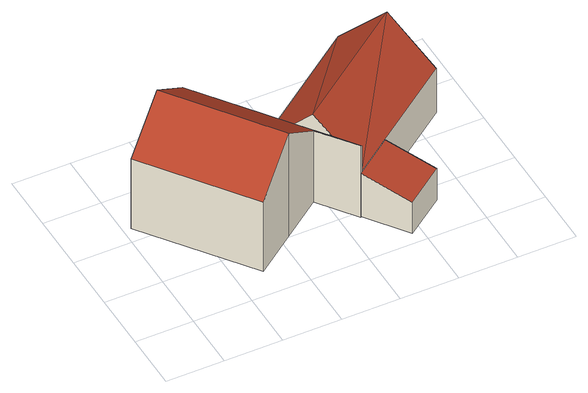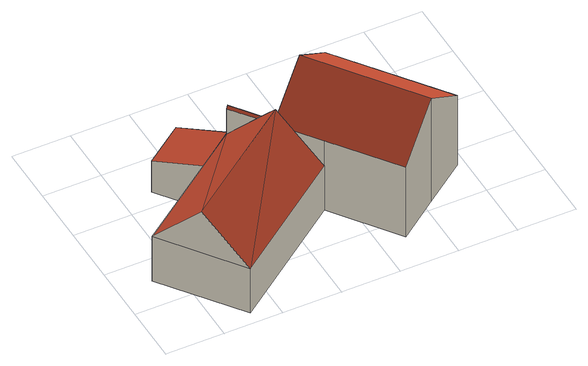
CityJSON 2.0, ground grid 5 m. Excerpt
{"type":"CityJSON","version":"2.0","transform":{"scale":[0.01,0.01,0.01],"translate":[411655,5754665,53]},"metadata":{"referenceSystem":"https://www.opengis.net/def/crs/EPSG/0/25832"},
"CityObjects":{
"building1":{"type":"Building","attributes":{"Gemeindeschluessel":"05515000","Geometrietyp2DReferenz":"3000","function":"31001_1000"},"address":[{"country":"Germany","locality":"Münster","thoroughfareNumber":"112","thoroughfareName":"Münsterstraße"}],"children":["building1-1","building1-2"]},
"building1-1":{"type":"BuildingPart","attributes":{"roofType":"3100","measuredHeight":10.46},"parents":["building1"],"geometry":[{"type":"Solid","lod":"2","boundaries":[[[[0,1,2,3,4]],[[5,6,1,0]],[[7,8,6,5]],[[9,10,8,7]],[[11,12,10,9]],[[13,14,12,11]],[[15,16,14,13]],[[17,18,19,16,15]],[[11,9,7,13]],[[5,0,4,20,21,17,15,13,7]],[[1,6,8,10,12,14,16,19,2]],[[20,4,3]],[[17,21,18]],[[2,19,18,3]],[[18,21,20,3]]]],"semantics":{"surfaces":[{"type":"WallSurface"},{"type":"RoofSurface"},{"type":"GroundSurface"},{"type":"ClosureSurface"}],"values":[[0,0,0,0,0,0,0,0,1,1,2,0,0,3,3]]}}]},
"building1-2":{"type":"BuildingPart","attributes":{"roofType":"3100","measuredHeight":8.67},"parents":["building1"],"geometry":[{"type":"Solid","lod":"2","boundaries":[[[[3,2,22,23]],[[24,25,19,18]],[[23,22,25,24]],[[24,26,23]],[[3,23,26]],[[26,27,20,3]],[[27,26,24]],[[24,18,21,27]],[[2,19,25,22]],[[2,3,18,19]],[[27,21,20]],[[20,21,18,3]]]],"semantics":{"surfaces":[{"type":"WallSurface"},{"type":"RoofSurface"},{"type":"GroundSurface"},{"type":"ClosureSurface"}],"values":[[0,0,0,0,1,1,1,1,2,3,0,3]]}}]},
"building2":{"type":"Building","attributes":{"Gemeindeschluessel":"05515000","Geometrietyp2DReferenz":"3000","function":"31001_1000","roofType":"2100","measuredHeight":4.45},"geometry":[{"type":"Solid","lod":"2","boundaries":[[[[28,29,30,31]],[[32,33,29,28]],[[34,35,33,32]],[[31,30,35,34]],[[32,28,31,34]],[[29,33,35,30]]]],"semantics":{"surfaces":[{"type":"WallSurface"},{"type":"RoofSurface"},{"type":"GroundSurface"}],"values":[[0,0,0,0,1,2]]}}]}
},
"vertices":[
[1659,447,825],[1659,447,98],[1678,461,98],[1678,461,549],[1678,461,807],[1424,765,825],[1424,765,98],[1083,514,1145],[1083,514,98],[724,249,807],[724,249,98],[64,1142,807],[64,1142,98],[424,1408,1145],[424,1408,98],[783,1673,807],[783,1673,98],[1188,1123,807],[1188,1123,549],[1188,1123,98],[1526,666,807],[1340,918,807],
[2707,1220,98],[2707,1220,549],[2217,1883,549],[2217,1883,98],[2462,1552,965],[1433,792,965],
[2253,345,425],[2253,345,104],[1995,695,104],[1995,695,548],[1917,97,425],[1917,97,104],[1659,447,548],[1659,447,104]
]}
